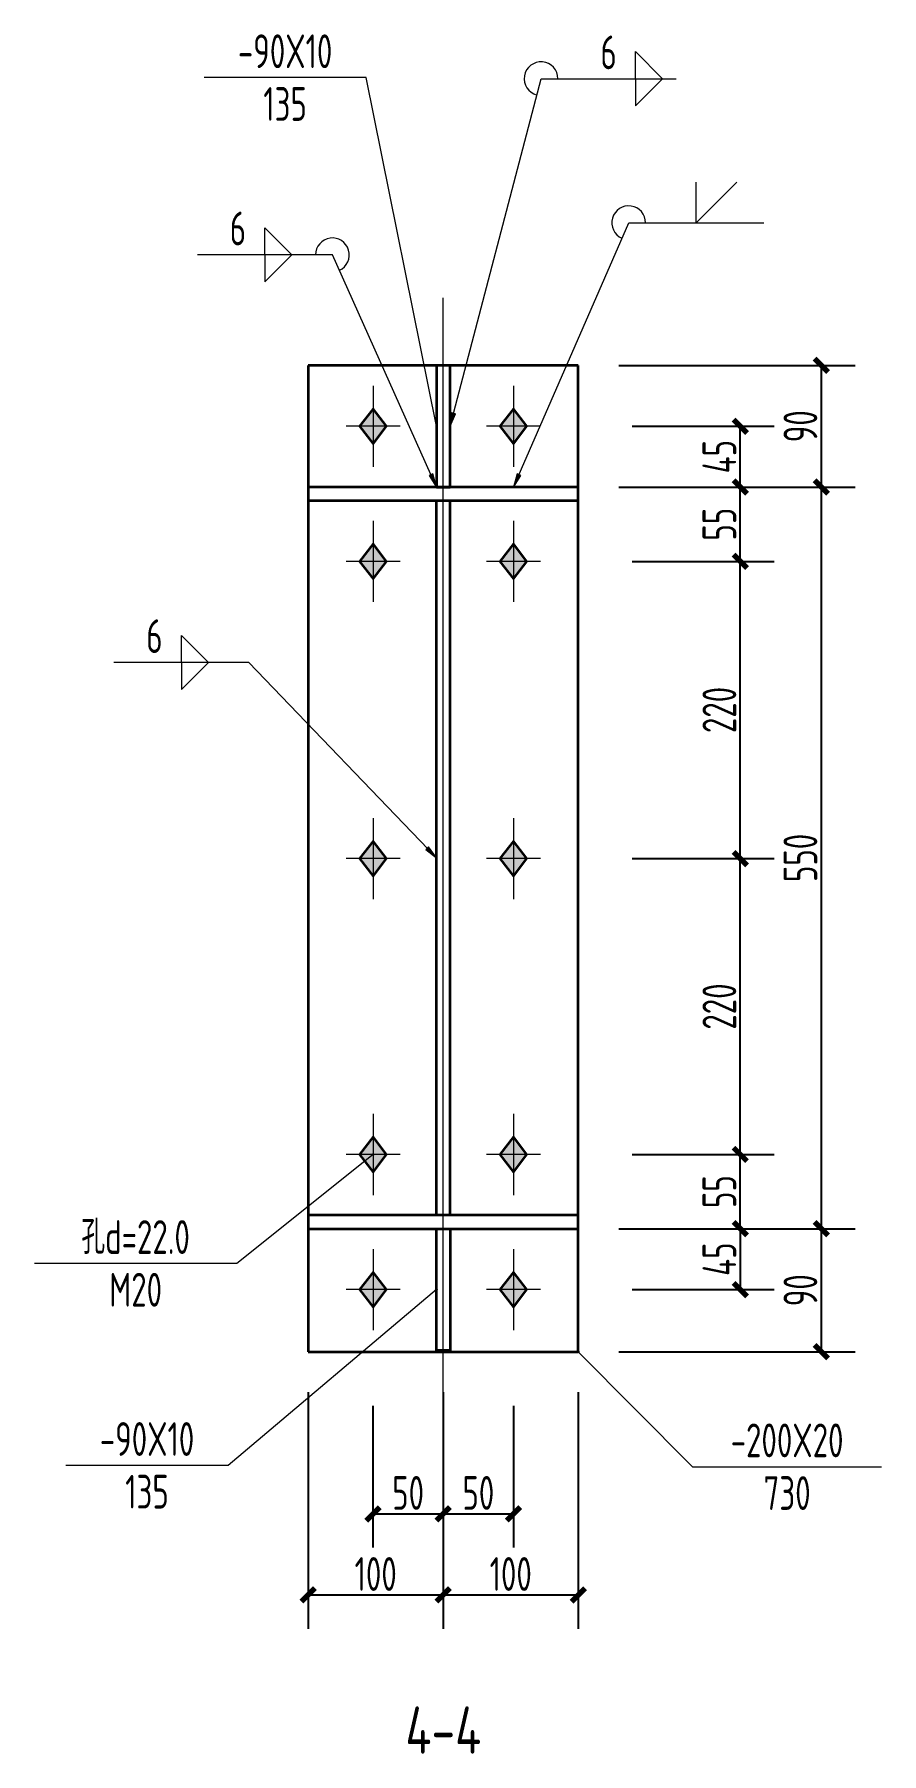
# Model space of a CAD drawing. Header units: millimetres. Extents: x 6950065 to 7140129, y 16284814 to 19754034.
# Drawn here: x 7018104 to 7024379, y 17925632 to 17938358 of the extents above; entities that cross this region are included whole.
import ezdxf
from ezdxf.enums import TextEntityAlignment as Align

# ---------------------------------------------------------------- set-up
doc = ezdxf.new("R2010")
doc.units = ezdxf.units.MM
doc.header["$LTSCALE"] = 1500
doc.header["$MEASUREMENT"] = 0
doc.linetypes.add('线型6', pattern=[8.75, 5, -1.25, 1.25, -1.25])
doc.layers.get('Defpoints').update_dxf_attribs({"color": 1})
for name, color, linetype, lineweight in [('10', 7, 'Continuous', 35), ('20', 2, 'Continuous', 35), ('尺寸标注', 9, 'Continuous', 18), ('焊缝标注', 9, 'Continuous', 18), ('螺栓孔标注', 9, 'Continuous', 18), ('钢板标注', 9, 'Continuous', 18)]:
    doc.layers.add(name, color=color, linetype=linetype, lineweight=lineweight)
doc.styles.add('FromPkpm', font='Pkpmeng', dxfattribs={"width": 0.7, "bigfont": 'hztxt'})
doc.dimstyles.new('Pkpm_1.00', dxfattribs={"dimtxt": 250, "dimasz": 100, "dimexe": 250, "dimexo": 0.0625, "dimgap": 30, "dimtad": 1, "dimdec": 0, "dimrnd": 5, "dimzin": 0, "dimdsep": 46, "dimtxsty": 'FromPkpm', "dimblk1": 'ARCHTICK', "dimblk2": 'ARCHTICK', "dimsah": 1, "dimcen": 0.09, "dimadec": 0, "dimazin": 0, "dimtfac": 1, "dimtdec": 0, "dimtix": 1, "dimtmove": 2, "dimatfit": 1, "dimfxl": 0, "dimtolj": 1, "dimtzin": 0, "dimarcsym": 0})

# ---------------------------------------------------------------- blocks, each defined once
blk = doc.blocks.new('_ArchTick')
at = {"color": 0, "linetype": 'ByBlock', "const_width": 0.4}
blk.add_lwpolyline([(-0.5, -0.5), (0.5, 0.5)], dxfattribs=at)
blk = doc.blocks.new('*D396')
at = {"layer": 'Defpoints', "color": 0, "linetype": 'Continuous'}
for p in [(7022132, 17935457), (7023332, 17935457), (7022132, 17935007)]:
    blk.add_point(p, dxfattribs=at)
at = {"layer": '尺寸标注', "color": 0, "linetype": 'Continuous', "lineweight": -2}
for p, q in [((7022532, 17935457), (7023582, 17935457)), ((7023332, 17935007), (7023332, 17935457)), ((7022532, 17935007), (7023582, 17935007))]:
    blk.add_line(p, q, dxfattribs=at)
at = {"layer": '尺寸标注', "color": 0, "linetype": 'Continuous', "lineweight": -2, "xscale": 100, "yscale": 100, "zscale": 100}
for p, rotation in [((7023332, 17935457), 90), ((7023332, 17935007), 270)]:
    blk.add_blockref('_ArchTick', p, dxfattribs=dict(at, rotation=rotation))
at = {"layer": '尺寸标注', "color": 0, "linetype": 'Continuous', "lineweight": 18, "insert": (7023177, 17935232), "char_height": 250, "attachment_point": 5, "rotation": 90, "style": 'FromPkpm'}
blk.add_mtext('\\A1;45', dxfattribs=at)
blk = doc.blocks.new('*D397')
at = {"layer": 'Defpoints', "color": 0, "linetype": 'Continuous'}
for p in [(7022132, 17935007), (7023332, 17935007), (7022132, 17934457)]:
    blk.add_point(p, dxfattribs=at)
at = {"layer": '尺寸标注', "color": 0, "linetype": 'Continuous', "lineweight": -2}
for p, q in [((7022532, 17935007), (7023582, 17935007)), ((7023332, 17934457), (7023332, 17935007)), ((7022532, 17934457), (7023582, 17934457))]:
    blk.add_line(p, q, dxfattribs=at)
at = {"layer": '尺寸标注', "color": 0, "linetype": 'Continuous', "lineweight": -2, "xscale": 100, "yscale": 100, "zscale": 100}
for p, rotation in [((7023332, 17935007), 90), ((7023332, 17934457), 270)]:
    blk.add_blockref('_ArchTick', p, dxfattribs=dict(at, rotation=rotation))
at = {"layer": '尺寸标注', "color": 0, "linetype": 'Continuous', "lineweight": 18, "insert": (7023177, 17934732), "char_height": 250, "attachment_point": 5, "rotation": 90, "style": 'FromPkpm'}
blk.add_mtext('\\A1;55', dxfattribs=at)
blk = doc.blocks.new('*D398')
at = {"layer": 'Defpoints', "color": 0, "linetype": 'Continuous'}
for p in [(7022132, 17929517), (7023332, 17929517), (7022132, 17929067)]:
    blk.add_point(p, dxfattribs=at)
at = {"layer": '尺寸标注', "color": 0, "linetype": 'Continuous', "lineweight": -2}
for p, q in [((7022532, 17929517), (7023582, 17929517)), ((7023332, 17929517), (7023332, 17929067)), ((7022532, 17929067), (7023582, 17929067))]:
    blk.add_line(p, q, dxfattribs=at)
at = {"layer": '尺寸标注', "color": 0, "linetype": 'Continuous', "lineweight": -2, "xscale": 100, "yscale": 100, "zscale": 100}
for p, rotation in [((7023332, 17929517), 90), ((7023332, 17929067), 270)]:
    blk.add_blockref('_ArchTick', p, dxfattribs=dict(at, rotation=rotation))
at = {"layer": '尺寸标注', "color": 0, "linetype": 'Continuous', "lineweight": 18, "insert": (7023177, 17929292), "char_height": 250, "attachment_point": 5, "rotation": 90, "style": 'FromPkpm'}
blk.add_mtext('\\A1;45', dxfattribs=at)
blk = doc.blocks.new('*D399')
at = {"layer": 'Defpoints', "color": 0, "linetype": 'Continuous'}
for p in [(7022132, 17930067), (7023332, 17930067), (7022132, 17929517)]:
    blk.add_point(p, dxfattribs=at)
at = {"layer": '尺寸标注', "color": 0, "linetype": 'Continuous', "lineweight": -2}
for p, q in [((7022532, 17930067), (7023582, 17930067)), ((7023332, 17929517), (7023332, 17930067)), ((7022532, 17929517), (7023582, 17929517))]:
    blk.add_line(p, q, dxfattribs=at)
at = {"layer": '尺寸标注', "color": 0, "linetype": 'Continuous', "lineweight": -2, "xscale": 100, "yscale": 100, "zscale": 100}
for p, rotation in [((7023332, 17930067), 90), ((7023332, 17929517), 270)]:
    blk.add_blockref('_ArchTick', p, dxfattribs=dict(at, rotation=rotation))
at = {"layer": '尺寸标注', "color": 0, "linetype": 'Continuous', "lineweight": 18, "insert": (7023177, 17929792), "char_height": 250, "attachment_point": 5, "rotation": 90, "style": 'FromPkpm'}
blk.add_mtext('\\A1;55', dxfattribs=at)
blk = doc.blocks.new('*D400')
at = {"layer": 'Defpoints', "color": 0, "linetype": 'Continuous'}
for p in [(7022132, 17934457), (7023332, 17934457), (7022132, 17932257)]:
    blk.add_point(p, dxfattribs=at)
at = {"layer": '尺寸标注', "color": 0, "linetype": 'Continuous', "lineweight": -2}
for p, q in [((7022532, 17934457), (7023582, 17934457)), ((7023332, 17932257), (7023332, 17934457)), ((7022532, 17932257), (7023582, 17932257))]:
    blk.add_line(p, q, dxfattribs=at)
at = {"layer": '尺寸标注', "color": 0, "linetype": 'Continuous', "lineweight": -2, "xscale": 100, "yscale": 100, "zscale": 100}
for p, rotation in [((7023332, 17934457), 90), ((7023332, 17932257), 270)]:
    blk.add_blockref('_ArchTick', p, dxfattribs=dict(at, rotation=rotation))
at = {"layer": '尺寸标注', "color": 0, "linetype": 'Continuous', "lineweight": 18, "insert": (7023177, 17933357), "char_height": 250, "attachment_point": 5, "rotation": 90, "style": 'FromPkpm'}
blk.add_mtext('\\A1;220', dxfattribs=at)
blk = doc.blocks.new('*D401')
at = {"layer": 'Defpoints', "color": 0, "linetype": 'Continuous'}
for p in [(7022132, 17932257), (7023332, 17932257), (7022132, 17930067)]:
    blk.add_point(p, dxfattribs=at)
at = {"layer": '尺寸标注', "color": 0, "linetype": 'Continuous', "lineweight": -2}
for p, q in [((7022532, 17932257), (7023582, 17932257)), ((7023332, 17930067), (7023332, 17932257)), ((7022532, 17930067), (7023582, 17930067))]:
    blk.add_line(p, q, dxfattribs=at)
at = {"layer": '尺寸标注', "color": 0, "linetype": 'Continuous', "lineweight": -2, "xscale": 100, "yscale": 100, "zscale": 100}
for p, rotation in [((7023332, 17932257), 90), ((7023332, 17930067), 270)]:
    blk.add_blockref('_ArchTick', p, dxfattribs=dict(at, rotation=rotation))
at = {"layer": '尺寸标注', "color": 0, "linetype": 'Continuous', "lineweight": 18, "insert": (7023177, 17931162), "char_height": 250, "attachment_point": 5, "rotation": 90, "style": 'FromPkpm'}
blk.add_mtext('\\A1;220', dxfattribs=at)
blk = doc.blocks.new('*D402')
at = {"layer": 'Defpoints', "color": 0, "linetype": 'Continuous'}
for p in [(7020612, 17928607), (7021132, 17928607), (7021132, 17927407)]:
    blk.add_point(p, dxfattribs=at)
at = {"layer": '尺寸标注', "color": 0, "linetype": 'Continuous', "lineweight": -2}
for p, q in [((7020612, 17928207), (7020612, 17927157)), ((7021132, 17928207), (7021132, 17927157)), ((7020612, 17927407), (7021132, 17927407))]:
    blk.add_line(p, q, dxfattribs=at)
at = {"layer": '尺寸标注', "color": 0, "linetype": 'Continuous', "lineweight": -2, "xscale": 100, "yscale": 100, "zscale": 100, "rotation": 180}
blk.add_blockref('_ArchTick', (7020612, 17927407), dxfattribs=at)
at = {"layer": '尺寸标注', "color": 0, "linetype": 'Continuous', "lineweight": -2, "xscale": 100, "yscale": 100, "zscale": 100}
blk.add_blockref('_ArchTick', (7021132, 17927407), dxfattribs=at)
at = {"layer": '尺寸标注', "color": 0, "linetype": 'Continuous', "lineweight": 18, "insert": (7020872, 17927562), "char_height": 250, "attachment_point": 5, "style": 'FromPkpm'}
blk.add_mtext('\\A1;50', dxfattribs=at)
blk = doc.blocks.new('*D403')
at = {"layer": 'Defpoints', "color": 0, "linetype": 'Continuous'}
for p in [(7021132, 17928607), (7021652, 17928607), (7021652, 17927407)]:
    blk.add_point(p, dxfattribs=at)
at = {"layer": '尺寸标注', "color": 0, "linetype": 'Continuous', "lineweight": -2}
for p, q in [((7021132, 17928207), (7021132, 17927157)), ((7021652, 17928207), (7021652, 17927157)), ((7021132, 17927407), (7021652, 17927407))]:
    blk.add_line(p, q, dxfattribs=at)
at = {"layer": '尺寸标注', "color": 0, "linetype": 'Continuous', "lineweight": -2, "xscale": 100, "yscale": 100, "zscale": 100, "rotation": 180}
blk.add_blockref('_ArchTick', (7021132, 17927407), dxfattribs=at)
at = {"layer": '尺寸标注', "color": 0, "linetype": 'Continuous', "lineweight": -2, "xscale": 100, "yscale": 100, "zscale": 100}
blk.add_blockref('_ArchTick', (7021652, 17927407), dxfattribs=at)
at = {"layer": '尺寸标注', "color": 0, "linetype": 'Continuous', "lineweight": 18, "insert": (7021392, 17927562), "char_height": 250, "attachment_point": 5, "style": 'FromPkpm'}
blk.add_mtext('\\A1;50', dxfattribs=at)
blk = doc.blocks.new('*D404')
at = {"layer": 'Defpoints', "color": 0, "linetype": 'Continuous'}
for p in [(7020132, 17928607), (7021132, 17928607), (7021132, 17926807)]:
    blk.add_point(p, dxfattribs=at)
at = {"layer": '尺寸标注', "color": 0, "linetype": 'Continuous', "lineweight": -2}
for p, q in [((7020132, 17928307), (7020132, 17926557)), ((7021132, 17928307), (7021132, 17926557)), ((7020132, 17926807), (7021132, 17926807))]:
    blk.add_line(p, q, dxfattribs=at)
at = {"layer": '尺寸标注', "color": 0, "linetype": 'Continuous', "lineweight": -2, "xscale": 100, "yscale": 100, "zscale": 100, "rotation": 180}
blk.add_blockref('_ArchTick', (7020132, 17926807), dxfattribs=at)
at = {"layer": '尺寸标注', "color": 0, "linetype": 'Continuous', "lineweight": -2, "xscale": 100, "yscale": 100, "zscale": 100}
blk.add_blockref('_ArchTick', (7021132, 17926807), dxfattribs=at)
at = {"layer": '尺寸标注', "color": 0, "linetype": 'Continuous', "lineweight": 18, "insert": (7020632, 17926962), "char_height": 250, "attachment_point": 5, "style": 'FromPkpm'}
blk.add_mtext('\\A1;100', dxfattribs=at)
blk = doc.blocks.new('*D405')
at = {"layer": 'Defpoints', "color": 0, "linetype": 'Continuous'}
for p in [(7021132, 17928607), (7022132, 17928607), (7022132, 17926807)]:
    blk.add_point(p, dxfattribs=at)
at = {"layer": '尺寸标注', "color": 0, "linetype": 'Continuous', "lineweight": -2}
for p, q in [((7021132, 17928307), (7021132, 17926557)), ((7022132, 17928307), (7022132, 17926557)), ((7021132, 17926807), (7022132, 17926807))]:
    blk.add_line(p, q, dxfattribs=at)
at = {"layer": '尺寸标注', "color": 0, "linetype": 'Continuous', "lineweight": -2, "xscale": 100, "yscale": 100, "zscale": 100, "rotation": 180}
blk.add_blockref('_ArchTick', (7021132, 17926807), dxfattribs=at)
at = {"layer": '尺寸标注', "color": 0, "linetype": 'Continuous', "lineweight": -2, "xscale": 100, "yscale": 100, "zscale": 100}
blk.add_blockref('_ArchTick', (7022132, 17926807), dxfattribs=at)
at = {"layer": '尺寸标注', "color": 0, "linetype": 'Continuous', "lineweight": 18, "insert": (7021632, 17926962), "char_height": 250, "attachment_point": 5, "style": 'FromPkpm'}
blk.add_mtext('\\A1;100', dxfattribs=at)
blk = doc.blocks.new('*D406')
at = {"layer": 'Defpoints', "color": 0, "linetype": 'Continuous'}
for p in [(7022132, 17929517), (7023932, 17929517), (7022132, 17928607)]:
    blk.add_point(p, dxfattribs=at)
at = {"layer": '尺寸标注', "color": 0, "linetype": 'Continuous', "lineweight": -2}
for p, q in [((7022432, 17929517), (7024182, 17929517)), ((7023932, 17928607), (7023932, 17929517)), ((7022432, 17928607), (7024182, 17928607))]:
    blk.add_line(p, q, dxfattribs=at)
at = {"layer": '尺寸标注', "color": 0, "linetype": 'Continuous', "lineweight": -2, "xscale": 100, "yscale": 100, "zscale": 100}
for p, rotation in [((7023932, 17929517), 90), ((7023932, 17928607), 270)]:
    blk.add_blockref('_ArchTick', p, dxfattribs=dict(at, rotation=rotation))
at = {"layer": '尺寸标注', "color": 0, "linetype": 'Continuous', "lineweight": 18, "insert": (7023777, 17929062), "char_height": 250, "attachment_point": 5, "rotation": 90, "style": 'FromPkpm'}
blk.add_mtext('\\A1;90', dxfattribs=at)
blk = doc.blocks.new('*D407')
at = {"layer": 'Defpoints', "color": 0, "linetype": 'Continuous'}
for p in [(7022132, 17935007), (7023932, 17935007), (7022132, 17929517)]:
    blk.add_point(p, dxfattribs=at)
at = {"layer": '尺寸标注', "color": 0, "linetype": 'Continuous', "lineweight": -2}
for p, q in [((7022432, 17935007), (7024182, 17935007)), ((7023932, 17929517), (7023932, 17935007)), ((7022432, 17929517), (7024182, 17929517))]:
    blk.add_line(p, q, dxfattribs=at)
at = {"layer": '尺寸标注', "color": 0, "linetype": 'Continuous', "lineweight": -2, "xscale": 100, "yscale": 100, "zscale": 100}
for p, rotation in [((7023932, 17935007), 90), ((7023932, 17929517), 270)]:
    blk.add_blockref('_ArchTick', p, dxfattribs=dict(at, rotation=rotation))
at = {"layer": '尺寸标注', "color": 0, "linetype": 'Continuous', "lineweight": 18, "insert": (7023777, 17932262), "char_height": 250, "attachment_point": 5, "rotation": 90, "style": 'FromPkpm'}
blk.add_mtext('\\A1;550', dxfattribs=at)
blk = doc.blocks.new('*D408')
at = {"layer": 'Defpoints', "color": 0, "linetype": 'Continuous'}
for p in [(7022132, 17935907), (7023932, 17935907), (7022132, 17935007)]:
    blk.add_point(p, dxfattribs=at)
at = {"layer": '尺寸标注', "color": 0, "linetype": 'Continuous', "lineweight": -2}
for p, q in [((7022432, 17935907), (7024182, 17935907)), ((7023932, 17935007), (7023932, 17935907)), ((7022432, 17935007), (7024182, 17935007))]:
    blk.add_line(p, q, dxfattribs=at)
at = {"layer": '尺寸标注', "color": 0, "linetype": 'Continuous', "lineweight": -2, "xscale": 100, "yscale": 100, "zscale": 100}
for p, rotation in [((7023932, 17935907), 90), ((7023932, 17935007), 270)]:
    blk.add_blockref('_ArchTick', p, dxfattribs=dict(at, rotation=rotation))
at = {"layer": '尺寸标注', "color": 0, "linetype": 'Continuous', "lineweight": 18, "insert": (7023777, 17935457), "char_height": 250, "attachment_point": 5, "rotation": 90, "style": 'FromPkpm'}
blk.add_mtext('\\A1;90', dxfattribs=at)

msp = doc.modelspace()

# ---------------------------------------------------------------- hatches: boundary and pattern name
at = {"layer": '10'}
for points in [[(7020612.4, 17935586.7), (7020512.4, 17935456.7), (7020612.4, 17935326.7), (7020712.4, 17935456.7)], [(7021652.4, 17935586.7), (7021552.4, 17935456.7), (7021652.4, 17935326.7), (7021752.4, 17935456.7)], [(7020612.4, 17934586.7), (7020512.4, 17934456.7), (7020612.4, 17934326.7), (7020712.4, 17934456.7)], [(7021652.4, 17934586.7), (7021552.4, 17934456.7), (7021652.4, 17934326.7), (7021752.4, 17934456.7)], [(7020612.4, 17932386.7), (7020512.4, 17932256.7), (7020612.4, 17932126.7), (7020712.4, 17932256.7)], [(7021652.4, 17932386.7), (7021552.4, 17932256.7), (7021652.4, 17932126.7), (7021752.4, 17932256.7)], [(7020612.4, 17930196.7), (7020512.4, 17930066.7), (7020612.4, 17929936.7), (7020712.4, 17930066.7)], [(7021652.4, 17930196.7), (7021552.4, 17930066.7), (7021652.4, 17929936.7), (7021752.4, 17930066.7)], [(7020612.4, 17929196.7), (7020512.4, 17929066.7), (7020612.4, 17928936.7), (7020712.4, 17929066.7)], [(7021652.4, 17929196.7), (7021552.4, 17929066.7), (7021652.4, 17928936.7), (7021752.4, 17929066.7)]]:
    msp.add_hatch(color=1, dxfattribs=at).paths.add_polyline_path(points)
at = {"layer": '焊缝标注'}
for points in [[(7021182.4, 17935456.7), (7021222.2, 17935549.7), (7021193.2, 17935557.3)], [(7021082.4, 17935006.7), (7021055.1, 17935104.1), (7021027.8, 17935091.9)], [(7021652.4, 17935006.7), (7021706.1, 17935092.4), (7021678.6, 17935104.4)], [(7021082.4, 17932261.7), (7021023.9, 17932344.3), (7021002.3, 17932323.5)]]:
    msp.add_hatch(color=3, dxfattribs=at).paths.add_polyline_path(points)

# ---------------------------------------------------------------- linework, layer by layer
at = {"layer": '10', "linetype": '线型6', "lineweight": 18, "ltscale": 100}
msp.add_line((7021132.4, 17928106.7), (7021132.4, 17936406.7), dxfattribs=at)
at = {"layer": '10', "color": 9, "lineweight": 18, "ltscale": 100}
for p, q in [((7020612.4, 17935756.7), (7020612.4, 17935156.7)), ((7021652.4, 17935756.7), (7021652.4, 17935156.7)), ((7020812.4, 17935456.7), (7020412.4, 17935456.7)), ((7021852.4, 17935456.7), (7021452.4, 17935456.7)), ((7020612.4, 17934756.7), (7020612.4, 17934156.7)), ((7021652.4, 17934756.7), (7021652.4, 17934156.7)), ((7020812.4, 17934456.7), (7020412.4, 17934456.7)), ((7021852.4, 17934456.7), (7021452.4, 17934456.7)), ((7020612.4, 17932556.7), (7020612.4, 17931956.7)), ((7021652.4, 17932556.7), (7021652.4, 17931956.7)), ((7020812.4, 17932256.7), (7020412.4, 17932256.7)), ((7021852.4, 17932256.7), (7021452.4, 17932256.7)), ((7020612.4, 17930366.7), (7020612.4, 17929766.7)), ((7021652.4, 17930366.7), (7021652.4, 17929766.7)), ((7020812.4, 17930066.7), (7020412.4, 17930066.7)), ((7021852.4, 17930066.7), (7021452.4, 17930066.7)), ((7020612.4, 17929366.7), (7020612.4, 17928766.7)), ((7021652.4, 17929366.7), (7021652.4, 17928766.7)), ((7020812.4, 17929066.7), (7020412.4, 17929066.7)), ((7021852.4, 17929066.7), (7021452.4, 17929066.7))]:
    msp.add_line(p, q, dxfattribs=at)
at = {"layer": '10', "color": 3, "lineweight": 35, "ltscale": 100}
for p, q in [((7022132.4, 17935006.7), (7020132.4, 17935006.7)), ((7020132.4, 17935006.7), (7020132.4, 17934906.7)), ((7022132.4, 17934906.7), (7022132.4, 17935006.7)), ((7020132.4, 17934906.7), (7022132.4, 17934906.7)), ((7021082.4, 17929616.7), (7021082.4, 17934906.7)), ((7021182.4, 17929616.7), (7021182.4, 17934906.7)), ((7022132.4, 17929616.7), (7020132.4, 17929616.7)), ((7020132.4, 17929616.7), (7020132.4, 17929516.7)), ((7020132.4, 17929516.7), (7022132.4, 17929516.7)), ((7022132.4, 17929516.7), (7022132.4, 17929616.7))]:
    msp.add_line(p, q, dxfattribs=at)
at = {"layer": '10', "color": 1, "linetype": 'Continuous'}
for points in [[(7020612.4, 17935586.7), (7020512.4, 17935456.7), (7020612.4, 17935326.7), (7020712.4, 17935456.7)], [(7021652.4, 17935586.7), (7021552.4, 17935456.7), (7021652.4, 17935326.7), (7021752.4, 17935456.7)], [(7020612.4, 17934586.7), (7020512.4, 17934456.7), (7020612.4, 17934326.7), (7020712.4, 17934456.7)], [(7021652.4, 17934586.7), (7021552.4, 17934456.7), (7021652.4, 17934326.7), (7021752.4, 17934456.7)], [(7020612.4, 17932386.7), (7020512.4, 17932256.7), (7020612.4, 17932126.7), (7020712.4, 17932256.7)], [(7021652.4, 17932386.7), (7021552.4, 17932256.7), (7021652.4, 17932126.7), (7021752.4, 17932256.7)], [(7020612.4, 17930196.7), (7020512.4, 17930066.7), (7020612.4, 17929936.7), (7020712.4, 17930066.7)], [(7021652.4, 17930196.7), (7021552.4, 17930066.7), (7021652.4, 17929936.7), (7021752.4, 17930066.7)], [(7020612.4, 17929196.7), (7020512.4, 17929066.7), (7020612.4, 17928936.7), (7020712.4, 17929066.7)], [(7021652.4, 17929196.7), (7021552.4, 17929066.7), (7021652.4, 17928936.7), (7021752.4, 17929066.7)]]:
    msp.add_lwpolyline(points, close=True, dxfattribs=at)
at = {"layer": '20', "lineweight": 35, "ltscale": 100}
for p, q in [((7022132.4, 17935906.7), (7020132.4, 17935906.7)), ((7020132.4, 17935906.7), (7020132.4, 17928606.7)), ((7021182.4, 17935906.7), (7021082.4, 17935906.7)), ((7021082.4, 17935906.7), (7021082.4, 17935006.7)), ((7021182.4, 17935006.7), (7021182.4, 17935906.7)), ((7022132.4, 17928606.7), (7022132.4, 17935906.7)), ((7021082.4, 17935006.7), (7021182.4, 17935006.7)), ((7021082.4, 17929516.7), (7021182.4, 17929516.7)), ((7021082.4, 17928616.7), (7021082.4, 17929516.7)), ((7021182.4, 17929516.7), (7021182.4, 17928616.7)), ((7021182.4, 17928616.7), (7021082.4, 17928616.7)), ((7020132.4, 17928606.7), (7022132.4, 17928606.7))]:
    msp.add_line(p, q, dxfattribs=at)
at = {"layer": '焊缝标注', "color": 3, "lineweight": 18, "ltscale": 100}
for p, q in [((7022556.6, 17938229.7), (7022756.6, 17938029.7)), ((7022556.6, 17938029.7), (7022556.6, 17938229.7)), ((7021182.4, 17935456.7), (7021856.6, 17938029.7)), ((7021856.6, 17938029.7), (7022856.6, 17938029.7)), ((7022556.6, 17937829.7), (7022756.6, 17938029.7)), ((7022556.6, 17938029.7), (7022556.6, 17937829.7)), ((7023005.7, 17936963.3), (7023005.7, 17937263.3)), ((7023005.7, 17936963.3), (7023305.7, 17937263.3)), ((7020011.6, 17936726.1), (7019811.6, 17936926.1)), ((7019811.6, 17936726.1), (7019811.6, 17936926.1)), ((7021652.4, 17935006.7), (7022505.7, 17936963.3)), ((7022505.7, 17936963.3), (7023505.7, 17936963.3)), ((7020311.6, 17936726.1), (7019311.6, 17936726.1)), ((7020011.6, 17936726.1), (7019811.6, 17936526.1)), ((7019811.6, 17936726.1), (7019811.6, 17936526.1)), ((7021082.4, 17935006.7), (7020311.6, 17936726.1)), ((7019393.6, 17933708.7), (7019193.6, 17933908.7)), ((7019193.6, 17933708.7), (7019193.6, 17933908.7)), ((7019693.6, 17933708.7), (7018693.6, 17933708.7)), ((7019393.6, 17933708.7), (7019193.6, 17933508.7)), ((7019193.6, 17933708.7), (7019193.6, 17933508.7)), ((7021082.4, 17932261.7), (7019693.6, 17933708.7))]:
    msp.add_line(p, q, dxfattribs=at)
at = {"layer": '焊缝标注', "color": 3, "linetype": 'Continuous'}
for points in [[(7021182.4, 17935456.7), (7021222.2, 17935549.7), (7021193.2, 17935557.3)], [(7021082.4, 17935006.7), (7021055.1, 17935104.1), (7021027.8, 17935091.9)], [(7021652.4, 17935006.7), (7021706.1, 17935092.4), (7021678.6, 17935104.4)], [(7021082.4, 17932261.7), (7021023.9, 17932344.3), (7021002.3, 17932323.5)]]:
    msp.add_lwpolyline(points, close=True, dxfattribs=at)
at = {"layer": '焊缝标注', "color": 3, "lineweight": 18, "ltscale": 100}
for centre, start, end in [((7021856.6, 17938029.7), 0, 255.31522), ((7022505.7, 17936963.3), 0, 246.4342), ((7020311.6, 17936726.1), 294.14508, 180)]:
    msp.add_arc(centre, 125, start, end, dxfattribs=at)
at = {"layer": '螺栓孔标注', "color": 6, "lineweight": 18, "ltscale": 100}
for p, q in [((7020612.4, 17930066.7), (7019604.4, 17929260.8)), ((7019604.4, 17929260.8), (7018104.4, 17929260.8))]:
    msp.add_line(p, q, dxfattribs=at)
at = {"layer": '螺栓孔标注', "color": 6, "ltscale": 100, "const_width": 10}
msp.add_lwpolyline([(7020617.4, 17930066.7, 1), (7020607.4, 17930066.7, 1)], format="xyb", close=True, dxfattribs=at)
at = {"layer": '钢板标注', "color": 2, "lineweight": 18, "ltscale": 100}
for p, q in [((7020561.1, 17938037.6), (7019361.1, 17938037.6)), ((7021082.4, 17935456.7), (7020561.1, 17938037.6)), ((7021082.4, 17929066.7), (7019538.6, 17927766.1)), ((7022132.4, 17928606.7), (7022978.5, 17927755.9)), ((7019538.6, 17927766.1), (7018338.6, 17927766.1)), ((7022978.5, 17927755.9), (7024378.5, 17927755.9))]:
    msp.add_line(p, q, dxfattribs=at)
at = {"layer": '钢板标注', "color": 2, "ltscale": 100, "const_width": 10}
for points in [[(7021087.4, 17935456.7, 1), (7021077.4, 17935456.7, 1)], [(7021087.4, 17929066.7, 1), (7021077.4, 17929066.7, 1)], [(7022137.4, 17928606.7, 1), (7022127.4, 17928606.7, 1)]]:
    msp.add_lwpolyline(points, format="xyb", close=True, dxfattribs=at)

# ---------------------------------------------------------------- texts
at = {"layer": '10', "lineweight": 25, "style": 'FromPkpm', "width": 0.77}
msp.add_text('4-4', height=350, dxfattribs=at).set_placement((7021132.4, 17925806.7), align=Align.MIDDLE_CENTER)
at = {"layer": '焊缝标注', "color": 3, "lineweight": 25, "style": 'FromPkpm', "width": 0.7}
for p in [(7022356.6, 17938099.7), (7019611.6, 17936796.1), (7018993.6, 17933778.7)]:
    msp.add_text('6', height=250, dxfattribs=at).set_placement(p, align=Align.CENTER)
at = {"layer": '螺栓孔标注', "color": 6, "lineweight": 25, "style": 'FromPkpm', "width": 0.7}
msp.add_text('孔d=22.0', height=250, dxfattribs=at).set_placement((7018854.4, 17929330.8), align=Align.CENTER)
msp.add_text('M20', height=250, dxfattribs=at).set_placement((7018854.4, 17929190.8), align=Align.TOP_CENTER)
at = {"layer": '钢板标注', "color": 2, "lineweight": 25, "style": 'FromPkpm', "width": 0.7}
for s, p in [('-90X10', (7019961.1, 17938107.6)), ('-90X10', (7018938.6, 17927836.1)), ('-200X20', (7023678.5, 17927825.9))]:
    msp.add_text(s, height=250, dxfattribs=at).set_placement(p, align=Align.CENTER)
for s, p in [('135', (7019961.1, 17937967.6)), ('135', (7018938.6, 17927696.1)), ('730', (7023678.5, 17927685.9))]:
    msp.add_text(s, height=250, dxfattribs=at).set_placement(p, align=Align.TOP_CENTER)

# ---------------------------------------------------------------- dimensions: what is measured, and where the dimension line sits
at = {"layer": '尺寸标注', "linetype": 'Continuous', "lineweight": 18}
for base, p1, p2, text, override, picture, middle in [((7023932.4, 17935906.7), (7022132.4, 17935006.7), (7022132.4, 17935906.7), '90', {"dimexo": 300, "dimtad": 1, "dimjust": 0, "dimtih": 0, "dimtoh": 0, "dimtmove": 0, "dimatfit": 3}, '*D408', (7023777.4, 17935456.7)), ((7023332.4, 17935456.7), (7022132.4, 17935006.7), (7022132.4, 17935456.7), '45', {"dimexo": 400, "dimtad": 1, "dimjust": 2, "dimtih": 0, "dimtoh": 0, "dimtix": 0, "dimtmove": 0, "dimatfit": 3}, '*D396', (7023177.4, 17935231.7)), ((7023332.4, 17935006.7), (7022132.4, 17934456.7), (7022132.4, 17935006.7), '55', {"dimexo": 400, "dimtad": 1, "dimjust": 0, "dimtih": 0, "dimtoh": 0, "dimtmove": 0, "dimatfit": 3}, '*D397', (7023177.4, 17934731.7)), ((7023932.4, 17935006.7), (7022132.4, 17929516.7), (7022132.4, 17935006.7), '550', {"dimexo": 300, "dimtad": 1, "dimjust": 0, "dimtih": 0, "dimtoh": 0, "dimtmove": 0, "dimatfit": 3}, '*D407', (7023777.4, 17932261.7)), ((7023332.4, 17934456.7), (7022132.4, 17932256.7), (7022132.4, 17934456.7), '220', {"dimexo": 400, "dimtad": 1, "dimjust": 0, "dimtih": 0, "dimtoh": 0, "dimtmove": 0, "dimatfit": 3}, '*D400', (7023177.4, 17933356.7)), ((7023332.4, 17932256.7), (7022132.4, 17930066.7), (7022132.4, 17932256.7), '220', {"dimexo": 400, "dimtad": 1, "dimjust": 0, "dimtih": 0, "dimtoh": 0, "dimtmove": 0, "dimatfit": 3}, '*D401', (7023177.4, 17931161.7)), ((7023332.4, 17930066.7), (7022132.4, 17929516.7), (7022132.4, 17930066.7), '55', {"dimexo": 400, "dimtad": 1, "dimjust": 0, "dimtih": 0, "dimtoh": 0, "dimtmove": 0, "dimatfit": 3}, '*D399', (7023177.4, 17929791.7)), ((7023332.4, 17929516.7), (7022132.4, 17929066.7), (7022132.4, 17929516.7), '45', {"dimexo": 400, "dimtad": 1, "dimjust": 1, "dimtih": 0, "dimtoh": 0, "dimtix": 0, "dimtmove": 0, "dimatfit": 3}, '*D398', (7023177.4, 17929291.7)), ((7023932.4, 17929516.7), (7022132.4, 17928606.7), (7022132.4, 17929516.7), '90', {"dimexo": 300, "dimtad": 1, "dimjust": 0, "dimtih": 0, "dimtoh": 0, "dimtmove": 0, "dimatfit": 3}, '*D406', (7023777.4, 17929061.7))]:
    dim = msp.add_linear_dim(base=base, p1=p1, p2=p2, angle=90, text=text, dimstyle='Pkpm_1.00', override=override, dxfattribs=at)
    dim.commit()
    dim.dimension.update_dxf_attribs({"geometry": picture, "text_midpoint": middle})
for base, p1, p2, text, override, picture, middle in [((7021132.4, 17926806.7), (7020132.4, 17928606.7), (7021132.4, 17928606.7), '100', {"dimexo": 300, "dimtad": 1, "dimjust": 0, "dimtih": 0, "dimtoh": 0, "dimtmove": 0, "dimatfit": 3}, '*D404', (7020632.4, 17926961.7)), ((7021132.4, 17927406.7), (7020612.4, 17928606.7), (7021132.4, 17928606.7), '50', {"dimexo": 400, "dimtad": 1, "dimjust": 0, "dimtih": 0, "dimtoh": 0, "dimtmove": 0, "dimatfit": 3}, '*D402', (7020872.4, 17927561.7)), ((7021652.4, 17927406.7), (7021132.4, 17928606.7), (7021652.4, 17928606.7), '50', {"dimexo": 400, "dimtad": 1, "dimjust": 0, "dimtih": 0, "dimtoh": 0, "dimtmove": 0, "dimatfit": 3}, '*D403', (7021392.4, 17927561.7)), ((7022132.4, 17926806.7), (7021132.4, 17928606.7), (7022132.4, 17928606.7), '100', {"dimexo": 300, "dimtad": 1, "dimjust": 0, "dimtih": 0, "dimtoh": 0, "dimtmove": 0, "dimatfit": 3}, '*D405', (7021632.4, 17926961.7))]:
    dim = msp.add_linear_dim(base=base, p1=p1, p2=p2, text=text, dimstyle='Pkpm_1.00', override=override, dxfattribs=at)
    dim.commit()
    dim.dimension.update_dxf_attribs({"geometry": picture, "text_midpoint": middle})

doc.saveas('drawing.dxf')
